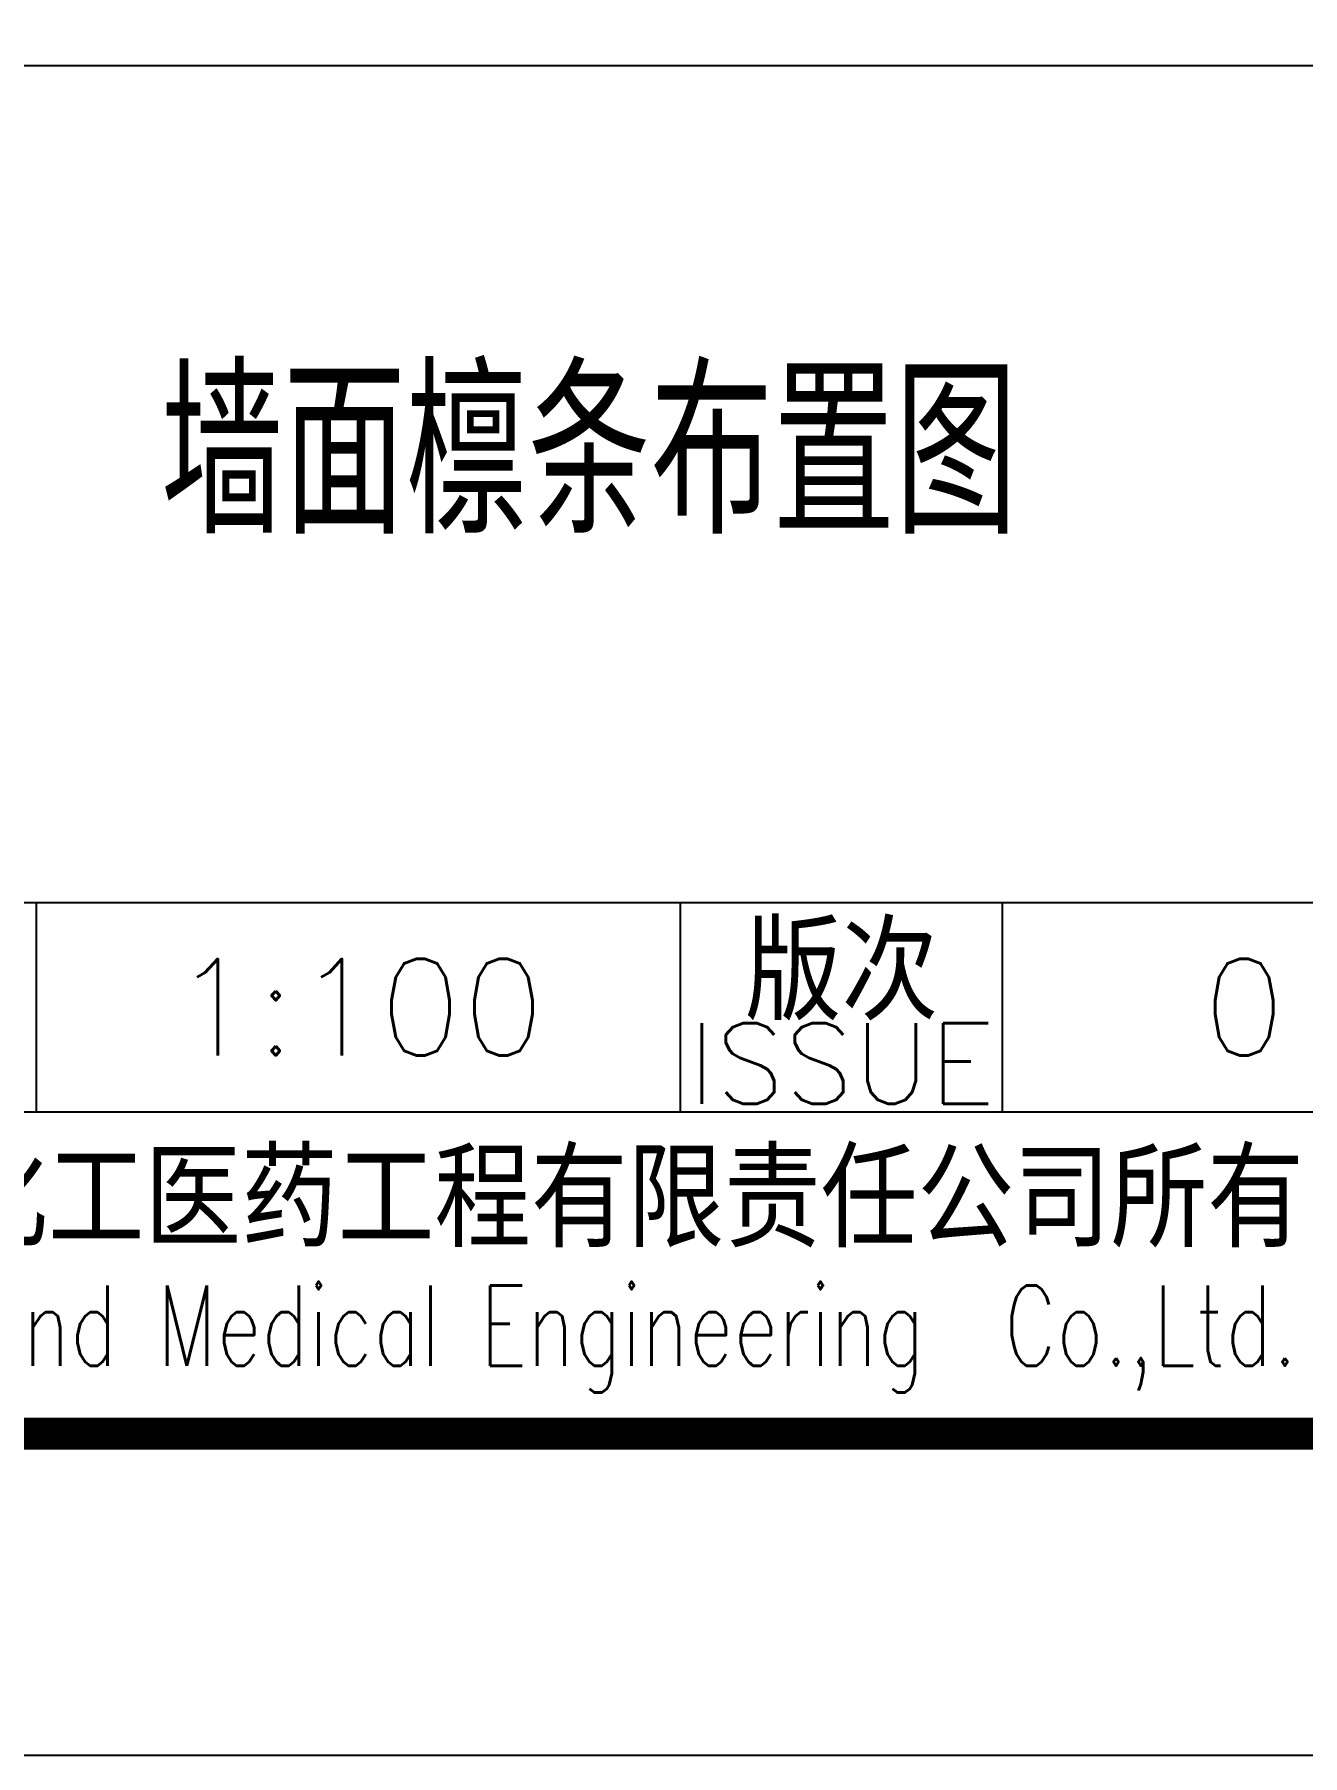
# Model space of a CAD drawing. Header units: millimetres. Extents: x 866561 to 877878, y 40199 to 44891.
# Drawn here: x 874813.5 to 874852.8, y 40208.1 to 40261.6 of the extents above; entities that cross this region are included whole.
import ezdxf
from ezdxf.enums import TextEntityAlignment as Align

# ---------------------------------------------------------------- set-up
doc = ezdxf.new("R2010")
doc.units = ezdxf.units.MM
doc.header["$LTSCALE"] = 1000
doc.header["$MEASUREMENT"] = 0
doc.layers.add('PUB_TEXT', color=7, linetype='Continuous')
doc.styles.add('ECEC_TQ', font='txt_l.shx', dxfattribs={"bigfont": 'hztxt_l.shx'})
doc.styles.add('TS', font='tssdeng.shx', dxfattribs={"width": 0.8, "height": 2.5, "bigfont": 'tssdchn.shx'})

msp = doc.modelspace()

# ---------------------------------------------------------------- linework, layer by layer
for p, q in [((874748.521, 40260.639), (874858.521, 40260.639)), ((874803.521, 40234.639), (874928.521, 40234.639)), ((874813.521, 40228.139), (874813.521, 40234.639)), ((874833.521, 40228.139), (874833.521, 40234.639)), ((874843.521, 40228.139), (874843.521, 40234.639)), ((874748.521, 40228.139), (874928.521, 40228.139)), ((874748.521, 40218.139), (874928.521, 40218.139)), ((874938.521, 40208.139), (874097.521, 40208.139))]:
    msp.add_line(p, q)
at = {"color": 0, "const_width": 1}
msp.add_lwpolyline([(874928.521, 40218.139), (874122.521, 40218.139), (874122.521, 40792.139), (874928.521, 40792.139)], close=True, dxfattribs=at)

# ---------------------------------------------------------------- texts
at = {"style": 'ECEC_TQ'}
for s, height, p in [('版次', 3, (874838.521, 40232.639)), ('ISSUE', 2.5, (874838.521, 40229.639)), ('本文件专有权属安徽华东化工医药工程有限责任公司所有,未经许可不得复制或转让给第三方', 3, (874838.521, 40225.139))]:
    msp.add_text(s, height=height, dxfattribs=at).set_placement(p, align=Align.MIDDLE)
at = {"style": 'ECEC_TQ', "width": 0.72}
msp.add_text('The proprietary right of this document belongs to Anhui Huadong Chemical And Medical Engineering  Co.,Ltd.  and any replication or transfer to the 3rd. side is forbidden without its permission. ', height=2.5, dxfattribs=at).set_placement((874838.521, 40221.139), align=Align.MIDDLE)
at = {"style": 'ECEC_TQ'}
for tag, text, p in [('1:100', '1:100', (874823.521, 40231.389)), ('0', '0', (874851.021, 40231.389))]:
    msp.add_attdef(tag, text=text, height=3, dxfattribs=at).set_placement(p, align=Align.MIDDLE)
at = {"layer": 'PUB_TEXT', "style": 'TS', "width": 0.8}
msp.add_text('墙面檩条布置图', height=5, dxfattribs=at).set_placement((874830.686, 40248.871), align=Align.MIDDLE)

doc.saveas('drawing.dxf')
